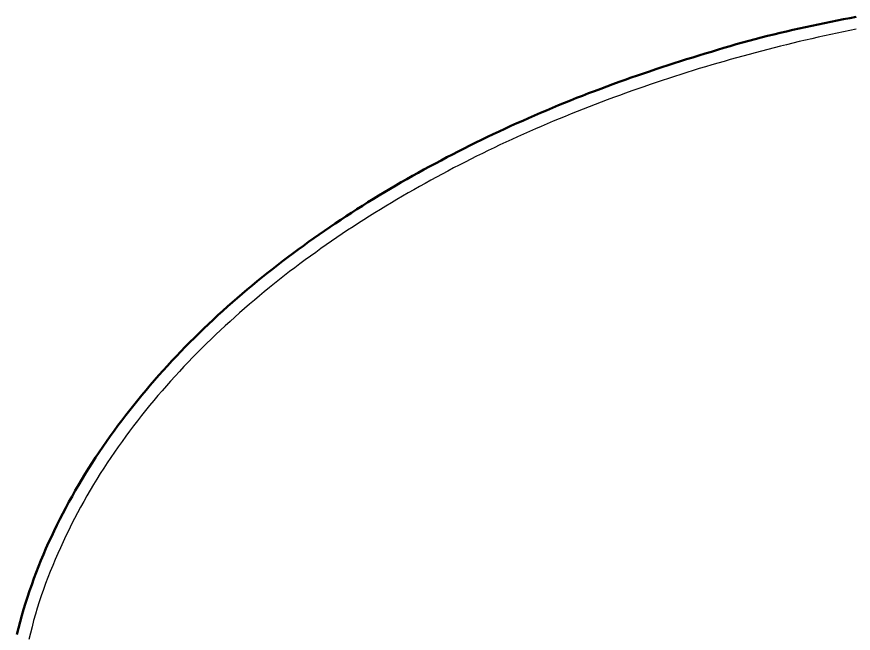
# Model space of a CAD drawing. Header units: millimetres. Extents: x 0 to 420, y 0 to 297.
# Drawn here: x 148.53 to 161.48, y 234.08 to 243.62 of the extents above; entities that cross this region are included whole.
import ezdxf

# ---------------------------------------------------------------- set-up
doc = ezdxf.new("R2010")
doc.units = ezdxf.units.MM
doc.linetypes.add('ISO02-TRAZOS', pattern=[3.75, 3, -0.75])
doc.layers.add('01-VISIBLE', color=7, linetype='CONTINUOUS', lineweight=50)
doc.layers.add('02-OCULTA', color=4, linetype='ISO02-TRAZOS', lineweight=25)

msp = doc.modelspace()

# ---------------------------------------------------------------- linework, layer by layer
at = {"layer": '01-VISIBLE'}
msp.add_lwpolyline([(148.529, 234.062), (148.554, 234.159), (148.58, 234.256), (148.607, 234.353), (148.635, 234.449), (148.665, 234.545), (148.696, 234.641), (148.728, 234.736), (148.761, 234.831), (148.795, 234.925), (148.83, 235.019), (148.867, 235.113), (148.904, 235.206), (148.943, 235.299), (148.982, 235.391), (149.023, 235.483), (149.065, 235.574), (149.107, 235.665), (149.151, 235.755), (149.196, 235.845), (149.242, 235.934), (149.288, 236.023), (149.336, 236.112), (149.385, 236.199), (149.434, 236.287), (149.485, 236.374), (149.536, 236.46), (149.588, 236.546), (149.641, 236.631), (149.695, 236.716), (149.75, 236.8), (149.805, 236.883), (149.862, 236.966), (149.919, 237.049), (149.977, 237.131), (150.036, 237.212), (150.095, 237.293), (150.155, 237.374), (150.216, 237.453), (150.278, 237.533), (150.34, 237.611), (150.403, 237.69), (150.467, 237.767), (150.531, 237.844), (150.596, 237.921), (150.662, 237.996), (150.728, 238.072), (150.795, 238.147), (150.863, 238.221), (150.931, 238.294), (151, 238.368), (151.069, 238.44), (151.139, 238.512), (151.21, 238.584), (151.281, 238.654), (151.353, 238.725), (151.425, 238.795), (151.497, 238.864), (151.571, 238.933), (151.644, 239.001), (151.718, 239.068), (151.793, 239.136), (151.868, 239.202), (151.944, 239.268), (152.02, 239.334), (152.097, 239.399), (152.174, 239.463), (152.251, 239.527), (152.329, 239.59), (152.407, 239.653), (152.486, 239.715), (152.565, 239.777), (152.645, 239.838), (152.724, 239.899), (152.805, 239.959), (152.885, 240.019), (152.967, 240.078), (153.048, 240.137), (153.13, 240.195), (153.212, 240.253), (153.294, 240.31), (153.377, 240.367), (153.46, 240.423), (153.544, 240.479), (153.628, 240.534), (153.712, 240.589), (153.796, 240.643), (153.881, 240.697), (153.966, 240.75), (154.052, 240.803), (154.137, 240.855), (154.223, 240.907), (154.31, 240.958), (154.396, 241.009), (154.483, 241.059), (154.57, 241.109), (154.658, 241.159), (154.745, 241.208), (154.833, 241.256), (154.921, 241.305), (155.01, 241.352), (155.098, 241.399), (155.187, 241.446), (155.276, 241.492), (155.365, 241.538), (155.455, 241.583), (155.545, 241.628), (155.635, 241.673), (155.725, 241.717), (155.815, 241.761), (155.906, 241.804), (155.997, 241.846), (156.088, 241.889), (156.179, 241.931), (156.271, 241.972), (156.362, 242.013), (156.454, 242.054), (156.546, 242.094), (156.638, 242.134), (156.731, 242.173), (156.823, 242.212), (156.916, 242.251), (157.009, 242.289), (157.102, 242.326), (157.195, 242.364), (157.288, 242.4), (157.382, 242.437), (157.476, 242.472), (157.57, 242.508), (157.664, 242.543), (157.758, 242.577), (157.853, 242.612), (157.947, 242.645), (158.042, 242.679), (158.137, 242.712), (158.232, 242.744), (158.327, 242.776), (158.422, 242.808), (158.517, 242.84), (158.613, 242.871), (158.708, 242.902), (158.804, 242.932), (158.899, 242.963), (158.995, 242.993), (159.091, 243.023), (159.187, 243.052), (159.283, 243.081), (159.379, 243.11), (159.475, 243.139), (159.572, 243.167), (159.668, 243.195), (159.765, 243.222), (159.862, 243.248), (159.959, 243.274), (160.056, 243.299), (160.153, 243.324), (160.251, 243.348), (160.348, 243.372), (160.446, 243.395), (160.544, 243.417), (160.642, 243.439), (160.74, 243.461), (160.838, 243.482), (160.936, 243.503), (161.035, 243.523), (161.133, 243.543), (161.231, 243.563), (161.33, 243.583), (161.428, 243.602), (161.527, 243.622)], dxfattribs=at)
at = {"layer": '02-OCULTA'}
msp.add_lwpolyline([(161.524, 243.43), (161.425, 243.41), (161.327, 243.389), (161.229, 243.368), (161.131, 243.347), (161.034, 243.326), (160.936, 243.304), (160.838, 243.282), (160.74, 243.259), (160.643, 243.236), (160.546, 243.213), (160.448, 243.189), (160.351, 243.165), (160.254, 243.14), (160.157, 243.115), (160.06, 243.09), (159.963, 243.065), (159.866, 243.039), (159.769, 243.012), (159.673, 242.986), (159.576, 242.959), (159.48, 242.931), (159.384, 242.903), (159.288, 242.875), (159.192, 242.846), (159.096, 242.818), (159, 242.788), (158.904, 242.758), (158.809, 242.728), (158.713, 242.698), (158.618, 242.667), (158.523, 242.635), (158.428, 242.604), (158.333, 242.572), (158.238, 242.539), (158.143, 242.506), (158.049, 242.473), (157.954, 242.439), (157.86, 242.405), (157.766, 242.371), (157.672, 242.336), (157.578, 242.301), (157.485, 242.265), (157.391, 242.229), (157.298, 242.192), (157.205, 242.155), (157.112, 242.118), (157.019, 242.08), (156.926, 242.042), (156.834, 242.003), (156.742, 241.964), (156.65, 241.925), (156.558, 241.885), (156.466, 241.845), (156.374, 241.804), (156.283, 241.763), (156.192, 241.721), (156.101, 241.679), (156.01, 241.637), (155.92, 241.594), (155.829, 241.55), (155.739, 241.506), (155.649, 241.462), (155.56, 241.417), (155.47, 241.372), (155.381, 241.327), (155.292, 241.281), (155.203, 241.234), (155.115, 241.187), (155.027, 241.14), (154.939, 241.092), (154.851, 241.043), (154.763, 240.995), (154.676, 240.945), (154.589, 240.895), (154.502, 240.845), (154.416, 240.795), (154.33, 240.743), (154.244, 240.692), (154.159, 240.639), (154.073, 240.587), (153.988, 240.534), (153.904, 240.48), (153.819, 240.426), (153.735, 240.371), (153.652, 240.316), (153.568, 240.261), (153.485, 240.204), (153.403, 240.148), (153.32, 240.091), (153.238, 240.033), (153.157, 239.975), (153.076, 239.916), (152.995, 239.857), (152.914, 239.797), (152.834, 239.737), (152.754, 239.677), (152.675, 239.615), (152.596, 239.554), (152.518, 239.491), (152.44, 239.429), (152.362, 239.365), (152.285, 239.301), (152.208, 239.237), (152.132, 239.172), (152.056, 239.107), (151.98, 239.041), (151.905, 238.974), (151.831, 238.907), (151.757, 238.84), (151.683, 238.772), (151.61, 238.703), (151.538, 238.633), (151.466, 238.564), (151.395, 238.493), (151.324, 238.422), (151.254, 238.351), (151.185, 238.278), (151.116, 238.206), (151.047, 238.133), (150.98, 238.059), (150.912, 237.984), (150.846, 237.91), (150.78, 237.834), (150.715, 237.758), (150.65, 237.681), (150.586, 237.604), (150.523, 237.527), (150.46, 237.448), (150.398, 237.369), (150.337, 237.29), (150.277, 237.21), (150.217, 237.13), (150.159, 237.048), (150.1, 236.967), (150.043, 236.885), (149.987, 236.802), (149.931, 236.719), (149.876, 236.635), (149.822, 236.55), (149.769, 236.465), (149.717, 236.38), (149.666, 236.294), (149.616, 236.207), (149.566, 236.12), (149.518, 236.032), (149.47, 235.944), (149.424, 235.855), (149.379, 235.766), (149.334, 235.676), (149.29, 235.586), (149.247, 235.495), (149.206, 235.404), (149.165, 235.313), (149.125, 235.221), (149.086, 235.128), (149.048, 235.036), (149.011, 234.942), (148.976, 234.849), (148.941, 234.755), (148.908, 234.66), (148.877, 234.565), (148.847, 234.469), (148.818, 234.373), (148.791, 234.277), (148.766, 234.18), (148.742, 234.083), (148.718, 233.985)], dxfattribs=at)

doc.saveas('drawing.dxf')
